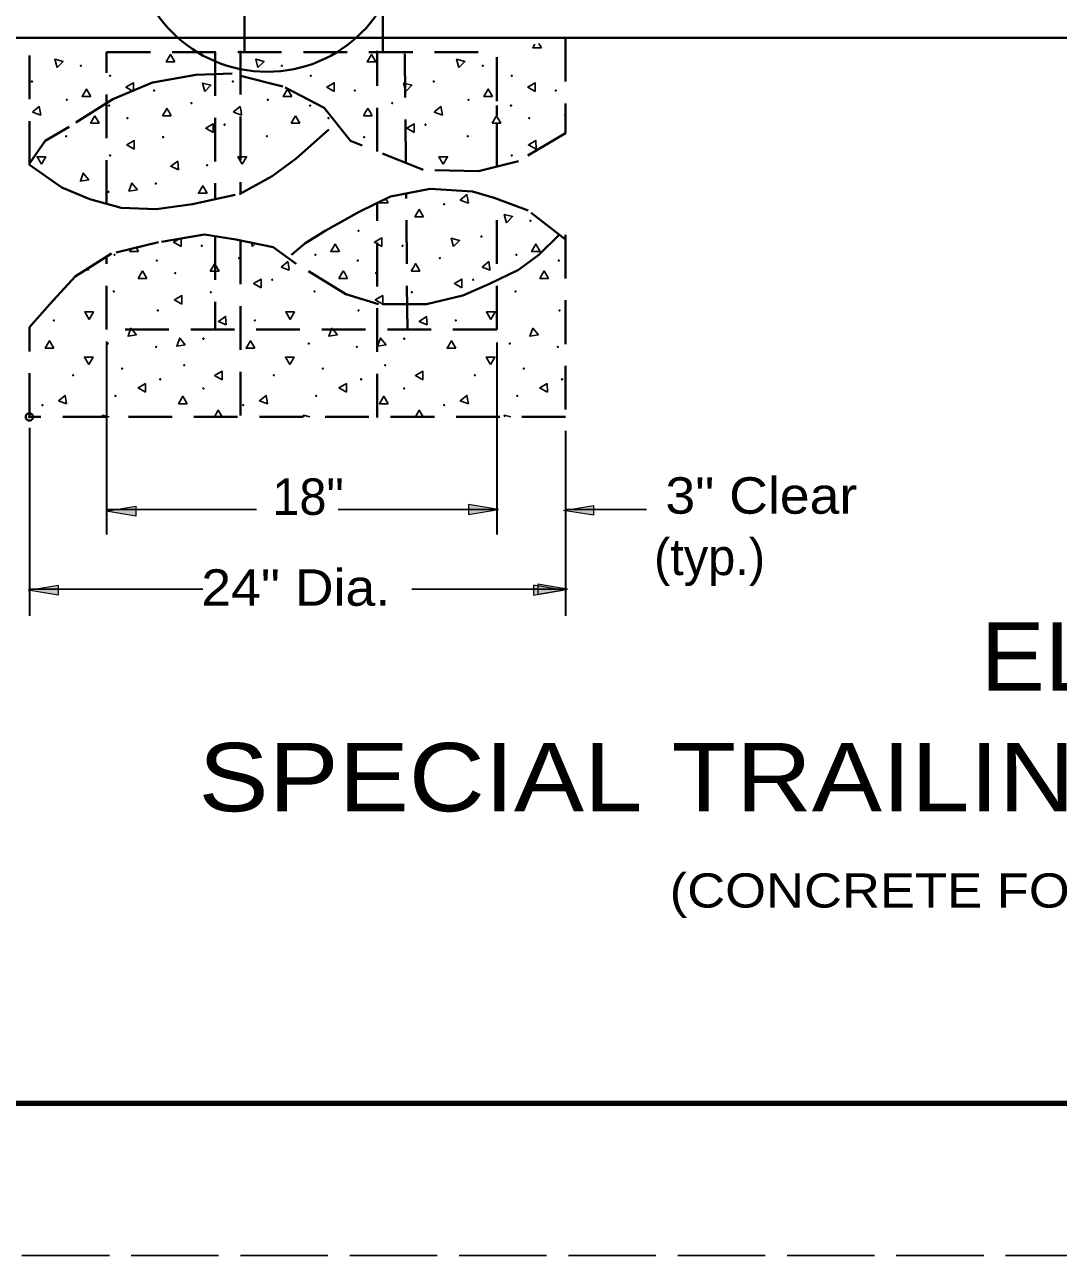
# Model space of a CAD drawing. Extents: x -4892 to -4420, y 4581 to 4875.
# Drawn here: x -4829 to -4783.6, y 4581.3 to 4635.4 of the extents above; entities that cross this region are included whole.
import ezdxf

# ---------------------------------------------------------------- set-up
doc = ezdxf.new("R2010")
doc.units = 0
doc.header["$LTSCALE"] = 0.64
doc.header["$PDMODE"] = 32
doc.header["$PDSIZE"] = 0.32
doc.linetypes.add('LONG_DASHED', pattern=[7.5, 6, -1.5])
doc.linetypes.add('MEDIUM_DASHED', pattern=[4.5, 3, -1.5])
for name, color, linetype, lineweight in [('1', 7, 'Continuous', 13), ('2', 7, 'Continuous', 40), ('4', 7, 'Continuous', 35), ('5', 7, 'MEDIUM_DASHED', 40)]:
    doc.layers.add(name, color=color, linetype=linetype, lineweight=lineweight)

msp = doc.modelspace()

# ---------------------------------------------------------------- hatches: boundary and pattern name
at = {"layer": '1'}
for points in [[(-4809.4633, 4614.2718), (-4809.4633, 4613.8348), (-4808.1533, 4614.0538), (-4808.1533, 4614.0538)], [(-4803.9812, 4614.234), (-4803.9812, 4613.797), (-4805.2911, 4614.0161), (-4805.2911, 4614.0161)], [(-4824.0683, 4614.1962), (-4824.0683, 4613.7592), (-4825.3782, 4613.9783), (-4825.3782, 4613.9783)], [(-4827.4922, 4610.7323), (-4827.4922, 4610.2953), (-4828.8021, 4610.5143), (-4828.8021, 4610.5143)], [(-4806.6166, 4610.7323), (-4806.6166, 4610.2953), (-4805.3067, 4610.5143), (-4805.3067, 4610.5143)], [(-4806.4231, 4610.7702), (-4806.4231, 4610.3331), (-4805.1132, 4610.5522), (-4805.1132, 4610.5522)]]:
    msp.add_hatch(color=256, dxfattribs=at).paths.add_polyline_path(points)

# ---------------------------------------------------------------- linework, layer by layer
at = {"layer": '1', "lineweight": 40}
for p, q in [((-4819.3012, 4634.1422), (-4819.3201, 4649.7312)), ((-4813.2697, 4649.7312), (-4813.2207, 4634.1422)), ((-4847.695, 4634.7738), (-4794.7282, 4634.7738)), ((-4749.0895, 4634.7738), (-4794.7282, 4634.7738))]:
    msp.add_line(p, q, dxfattribs=at)
at = {"layer": '1', "lineweight": 25}
for p, q in [((-4806.3786, 4634.5291), (-4806.2652, 4634.3323)), ((-4828.6108, 4631.51), (-4828.5886, 4631.5289)), ((-4828.2527, 4631.3788), (-4828.6108, 4631.51)), ((-4828.2794, 4631.5289), (-4828.2527, 4631.3788)), ((-4822.8973, 4631.3399), (-4822.7884, 4631.5289)), ((-4822.6249, 4631.5289), (-4822.5159, 4631.3399)), ((-4819.7882, 4631.51), (-4819.7648, 4631.5289)), ((-4819.4312, 4631.3788), (-4819.7882, 4631.51)), ((-4819.4558, 4631.5289), (-4819.4312, 4631.3788)), ((-4814.0747, 4631.3399), (-4813.9669, 4631.5289)), ((-4813.8034, 4631.5289), (-4813.6944, 4631.3399)), ((-4810.9656, 4631.51), (-4810.9433, 4631.5289)), ((-4810.6064, 4631.3788), (-4810.9656, 4631.51)), ((-4810.6343, 4631.5289), (-4810.6064, 4631.3788)), ((-4826.071, 4631.0185), (-4825.882, 4631.3455)), ((-4825.8197, 4631.0185), (-4826.071, 4631.0185)), ((-4825.882, 4631.3455), (-4825.8197, 4631.2409)), ((-4825.8197, 4631.2409), (-4825.6918, 4631.0185)), ((-4825.6918, 4631.0185), (-4825.8197, 4631.0185)), ((-4822.5159, 4631.3399), (-4822.8973, 4631.3399)), ((-4817.2495, 4631.0185), (-4817.0605, 4631.3455)), ((-4816.9982, 4631.0185), (-4817.2495, 4631.0185)), ((-4817.0605, 4631.3455), (-4816.9982, 4631.2409)), ((-4816.9982, 4631.2409), (-4816.8692, 4631.0185)), ((-4816.8692, 4631.0185), (-4816.9982, 4631.0185)), ((-4813.6944, 4631.3399), (-4814.0747, 4631.3399)), ((-4808.4258, 4631.0185), (-4808.2368, 4631.3455)), ((-4808.1756, 4631.0185), (-4808.4258, 4631.0185)), ((-4808.2368, 4631.3455), (-4808.1756, 4631.2409)), ((-4808.1756, 4631.2409), (-4808.0455, 4631.0185)), ((-4808.0455, 4631.0185), (-4808.1756, 4631.0185)), ((-4805.2522, 4631.3399), (-4805.2032, 4631.4255)), ((-4805.2032, 4631.3399), (-4805.2522, 4631.3399)), ((-4813.0984, 4627.7003), (-4812.9927, 4627.5202)), ((-4824.0583, 4625.5586), (-4823.956, 4625.3829)), ((-4822.0878, 4625.9601), (-4822.0856, 4625.6053)), ((-4818.9487, 4625.6042), (-4818.992, 4625.7688)), ((-4818.8197, 4625.7343), (-4818.9487, 4625.6042)), ((-4826.1577, 4624.5667), (-4826.2478, 4624.6001)), ((-4826.1711, 4624.649), (-4826.1577, 4624.5667)), ((-4823.976, 4624.2064), (-4823.787, 4624.5345)), ((-4823.787, 4624.5345), (-4823.7258, 4624.4288)), ((-4820.8035, 4624.5278), (-4820.6934, 4624.7158)), ((-4820.4221, 4624.5278), (-4820.8035, 4624.5278)), ((-4820.531, 4624.7158), (-4820.4221, 4624.5278)), ((-4817.6921, 4624.699), (-4817.671, 4624.7158)), ((-4817.3352, 4624.5667), (-4817.6921, 4624.699)), ((-4817.3607, 4624.7158), (-4817.3352, 4624.5667)), ((-4815.1534, 4624.2064), (-4814.9643, 4624.5345)), ((-4814.9643, 4624.5345), (-4814.9032, 4624.4288)), ((-4811.9797, 4624.5278), (-4811.8708, 4624.7158)), ((-4811.5994, 4624.5278), (-4811.9797, 4624.5278)), ((-4811.7073, 4624.7158), (-4811.5994, 4624.5278)), ((-4808.8706, 4624.699), (-4808.8483, 4624.7158)), ((-4808.5125, 4624.5667), (-4808.8706, 4624.699)), ((-4808.5392, 4624.7158), (-4808.5125, 4624.5667)), ((-4806.3319, 4624.2064), (-4806.1417, 4624.5345)), ((-4806.1417, 4624.5345), (-4806.0806, 4624.4288)), ((-4823.7258, 4624.2064), (-4823.976, 4624.2064)), ((-4823.7258, 4624.4288), (-4823.5957, 4624.2064)), ((-4823.5957, 4624.2064), (-4823.7258, 4624.2064)), ((-4814.9032, 4624.2064), (-4815.1534, 4624.2064)), ((-4814.9032, 4624.4288), (-4814.7731, 4624.2064)), ((-4814.7731, 4624.2064), (-4814.9032, 4624.2064)), ((-4806.0806, 4624.2064), (-4806.3319, 4624.2064)), ((-4806.0806, 4624.4288), (-4805.9505, 4624.2064)), ((-4805.9505, 4624.2064), (-4806.0806, 4624.2064)), ((-4823.7258, 4619.5416), (-4823.6491, 4619.5861)), ((-4823.7258, 4619.5416), (-4823.6491, 4619.5861)), ((-4823.6468, 4619.2058), (-4823.7258, 4619.2503)), ((-4823.6468, 4619.2058), (-4823.7258, 4619.2503)), ((-4823.6491, 4619.5861), (-4823.6468, 4619.2058)), ((-4823.6491, 4619.5861), (-4823.6468, 4619.2058)), ((-4814.9032, 4619.5416), (-4814.8276, 4619.5861)), ((-4814.9032, 4619.5416), (-4814.8276, 4619.5861)), ((-4814.8253, 4619.2058), (-4814.9032, 4619.2503)), ((-4814.8253, 4619.2058), (-4814.9032, 4619.2503)), ((-4814.8276, 4619.5861), (-4814.8253, 4619.2058)), ((-4814.8276, 4619.5861), (-4814.8253, 4619.2058)), ((-4806.0806, 4619.5416), (-4806.0038, 4619.5861)), ((-4806.0806, 4619.5416), (-4806.0038, 4619.5861)), ((-4806.0017, 4619.2058), (-4806.0806, 4619.2503)), ((-4806.0017, 4619.2058), (-4806.0806, 4619.2503)), ((-4806.0038, 4619.5861), (-4806.0017, 4619.2058)), ((-4806.0038, 4619.5861), (-4806.0017, 4619.2058)), ((-4818.7685, 4614.0527), (-4825.356, 4614.0527)), ((-4808.2257, 4614.0527), (-4815.1867, 4614.0527)), ((-4801.6448, 4614.0527), (-4805.2032, 4614.0527)), ((-4821.1271, 4610.5555), (-4828.7509, 4610.5555)), ((-4805.2032, 4610.5555), (-4811.9552, 4610.5555))]:
    msp.add_line(p, q, dxfattribs=at)
at = {"layer": '1', "lineweight": 35}
for p, q in [((-4825.356, 4621.4364), (-4825.356, 4612.9597)), ((-4808.2257, 4621.3931), (-4808.2257, 4612.9597)), ((-4828.7509, 4617.6356), (-4828.7509, 4609.3757)), ((-4805.2032, 4617.5032), (-4805.2032, 4609.3757))]:
    msp.add_line(p, q, dxfattribs=at)
at = {"layer": '1', "linetype": 'LONG_DASHED', "lineweight": 25}
msp.add_line((-4422.0369, 4581.2899), (-4891.7458, 4581.2899), dxfattribs=at)
at = {"layer": '1', "lineweight": 158}
msp.add_lwpolyline([(-4423.1489, 4868.1859), (-4423.1489, 4587.9619), (-4856.8289, 4587.9619)], dxfattribs=at)
at = {"layer": '1', "lineweight": 25}
for points in [[(-4806.2652, 4634.3323), (-4806.6466, 4634.3323), (-4806.5543, 4634.4924)], [(-4828.5886, 4631.5289), (-4828.3195, 4631.7547), (-4828.2794, 4631.5289)], [(-4828.5886, 4631.5289), (-4828.3195, 4631.7547), (-4828.2794, 4631.5289)], [(-4822.7884, 4631.5289), (-4822.7083, 4631.6691), (-4822.6249, 4631.5289)], [(-4819.7648, 4631.5289), (-4819.498, 4631.7547), (-4819.4558, 4631.5289)], [(-4819.7648, 4631.5289), (-4819.498, 4631.7547), (-4819.4558, 4631.5289)], [(-4813.9669, 4631.5289), (-4813.8846, 4631.6691), (-4813.8034, 4631.5289)], [(-4810.9433, 4631.5289), (-4810.6754, 4631.7547), (-4810.6343, 4631.5289)], [(-4810.9433, 4631.5289), (-4810.6754, 4631.7547), (-4810.6343, 4631.5289)], [(-4812.9927, 4627.5202), (-4813.3742, 4627.5202), (-4813.3364, 4627.5869)], [(-4822.0856, 4625.6053), (-4822.4147, 4625.7955), (-4822.1467, 4625.9512)], [(-4823.956, 4625.3829), (-4824.3374, 4625.3829), (-4824.2652, 4625.5086)], [(-4820.6934, 4624.7158), (-4820.6122, 4624.8547), (-4820.531, 4624.7158)], [(-4817.671, 4624.7158), (-4817.403, 4624.9426), (-4817.3607, 4624.7158)], [(-4817.671, 4624.7158), (-4817.403, 4624.9426), (-4817.3607, 4624.7158)], [(-4811.8708, 4624.7158), (-4811.7896, 4624.8547), (-4811.7073, 4624.7158)], [(-4808.8483, 4624.7158), (-4808.5792, 4624.9426), (-4808.5392, 4624.7158)], [(-4808.8483, 4624.7158), (-4808.5792, 4624.9426), (-4808.5392, 4624.7158)], [(-4823.7258, 4619.2503), (-4823.9783, 4619.397), (-4823.7258, 4619.5416)], [(-4814.9032, 4619.2503), (-4815.1568, 4619.397), (-4814.9032, 4619.5416)], [(-4806.0806, 4619.2503), (-4806.333, 4619.397), (-4806.0806, 4619.5416)], [(-4825.5183, 4618.1193), (-4825.5372, 4618.1949), (-4825.2526, 4618.1193)], [(-4820.6211, 4618.1193), (-4820.4532, 4618.4096), (-4820.2852, 4618.1193)], [(-4816.6947, 4618.1193), (-4816.7147, 4618.1949), (-4816.43, 4618.1193)], [(-4811.7985, 4618.1193), (-4811.6306, 4618.4096), (-4811.4616, 4618.1193)], [(-4807.8732, 4618.1193), (-4807.8932, 4618.1949), (-4807.6073, 4618.1193)]]:
    msp.add_lwpolyline(points, dxfattribs=at)
for points in [[(-4827.5355, 4633.4627), (-4827.6322, 4633.8308), (-4827.2664, 4633.7318)], [(-4822.3569, 4633.7152), (-4822.7383, 4633.7152), (-4822.5482, 4634.0442)], [(-4818.7129, 4633.4627), (-4818.8107, 4633.8308), (-4818.4427, 4633.7318)], [(-4813.5343, 4633.7152), (-4813.9168, 4633.7152), (-4813.7267, 4634.0442)], [(-4809.8903, 4633.4627), (-4809.9871, 4633.8308), (-4809.6212, 4633.7318)], [(-4824.1806, 4632.4174), (-4824.5098, 4632.6076), (-4824.1839, 4632.7967)], [(-4821.0437, 4632.4163), (-4821.1427, 4632.7844), (-4820.7746, 4632.6854)], [(-4815.3591, 4632.4174), (-4815.6883, 4632.6076), (-4815.3602, 4632.7967)], [(-4812.2211, 4632.4163), (-4812.3189, 4632.7844), (-4811.9531, 4632.6854)], [(-4806.5365, 4632.4174), (-4806.8657, 4632.6076), (-4806.5387, 4632.7967)], [(-4826.0521, 4632.195), (-4826.4324, 4632.195), (-4826.2423, 4632.5231)], [(-4817.2295, 4632.195), (-4817.6109, 4632.195), (-4817.4197, 4632.5231)], [(-4808.4069, 4632.195), (-4808.7872, 4632.195), (-4808.5971, 4632.5231)], [(-4820.6712, 4630.6071), (-4821.0014, 4630.7972), (-4820.6722, 4630.9885)], [(-4811.8474, 4630.6071), (-4812.1766, 4630.7972), (-4811.8485, 4630.9885)], [(-4824.145, 4629.8787), (-4824.4764, 4630.07), (-4824.1472, 4630.259)], [(-4806.4998, 4629.8787), (-4806.8312, 4630.07), (-4806.5032, 4630.259)], [(-4828.2194, 4629.2182), (-4828.4107, 4629.5473), (-4828.0303, 4629.5473)], [(-4822.1968, 4628.9713), (-4822.5437, 4629.1303), (-4822.2312, 4629.3483)], [(-4819.3979, 4629.2182), (-4819.5881, 4629.5473), (-4819.2088, 4629.5473)], [(-4810.5742, 4629.2182), (-4810.7654, 4629.5473), (-4810.3852, 4629.5473)], [(-4826.1377, 4628.5377), (-4826.5113, 4628.4721), (-4826.3824, 4628.8301)], [(-4823.9993, 4628.1007), (-4824.3753, 4628.0362), (-4824.244, 4628.392)], [(-4820.9458, 4627.9483), (-4821.3261, 4627.9483), (-4821.1371, 4628.2774)], [(-4809.4677, 4627.5124), (-4809.8247, 4627.6425), (-4809.5345, 4627.886)], [(-4811.4393, 4626.903), (-4811.8207, 4626.903), (-4811.6306, 4627.2333)], [(-4807.7953, 4626.6506), (-4807.8932, 4627.0176), (-4807.5262, 4626.9186)], [(-4815.1345, 4625.3829), (-4815.5148, 4625.3829), (-4815.3247, 4625.711)], [(-4813.2641, 4625.6053), (-4813.5932, 4625.7955), (-4813.2663, 4625.9857)], [(-4810.1261, 4625.6042), (-4810.225, 4625.9712), (-4809.8569, 4625.8744)], [(-4806.3119, 4625.3829), (-4806.6922, 4625.3829), (-4806.502, 4625.711)], [(-4818.575, 4623.795), (-4818.9042, 4623.9852), (-4818.5762, 4624.1753)], [(-4809.7535, 4623.795), (-4810.0827, 4623.9852), (-4809.7535, 4624.1753)], [(-4822.05, 4623.0667), (-4822.3814, 4623.2579), (-4822.0533, 4623.448)], [(-4813.2274, 4623.0667), (-4813.5588, 4623.2579), (-4813.2307, 4623.448)], [(-4826.1255, 4622.4038), (-4826.3157, 4622.7352), (-4825.9365, 4622.7352)], [(-4820.1029, 4622.1592), (-4820.4477, 4622.3183), (-4820.1362, 4622.5362)], [(-4817.3017, 4622.4038), (-4817.4931, 4622.7352), (-4817.1128, 4622.7352)], [(-4811.2803, 4622.1592), (-4811.6262, 4622.3183), (-4811.3147, 4622.5362)], [(-4808.4792, 4622.4038), (-4808.6716, 4622.7352), (-4808.2913, 4622.7352)], [(-4824.0427, 4621.7267), (-4824.4163, 4621.6611), (-4824.2873, 4622.018)], [(-4815.219, 4621.7267), (-4815.5927, 4621.6611), (-4815.4658, 4622.018)], [(-4806.3975, 4621.7267), (-4806.7712, 4621.6611), (-4806.6422, 4622.018)], [(-4827.6734, 4621.1362), (-4828.0538, 4621.1362), (-4827.8647, 4621.4653)], [(-4821.9043, 4621.2897), (-4822.2802, 4621.2218), (-4822.149, 4621.5799)], [(-4818.8508, 4621.1362), (-4819.2323, 4621.1362), (-4819.0421, 4621.4653)], [(-4813.0818, 4621.2897), (-4813.4565, 4621.2218), (-4813.3264, 4621.5799)], [(-4810.0282, 4621.1362), (-4810.4085, 4621.1362), (-4810.2183, 4621.4653)], [(-4826.14, 4620.4167), (-4826.3313, 4620.7481), (-4825.9498, 4620.7481)], [(-4817.3185, 4620.4167), (-4817.5086, 4620.7481), (-4817.1283, 4620.7481)], [(-4808.4958, 4620.4167), (-4808.6849, 4620.7481), (-4808.3046, 4620.7481)], [(-4820.2886, 4619.7473), (-4820.6177, 4619.9363), (-4820.2897, 4620.1265)], [(-4811.4649, 4619.7473), (-4811.7952, 4619.9363), (-4811.4671, 4620.1265)], [(-4827.113, 4618.6898), (-4827.4688, 4618.8199), (-4827.1797, 4619.0634)], [(-4821.8165, 4618.6987), (-4822.1957, 4618.6987), (-4822.0067, 4619.0267)], [(-4818.2903, 4618.6898), (-4818.6473, 4618.8199), (-4818.3571, 4619.0634)], [(-4812.9927, 4618.6987), (-4813.3742, 4618.6987), (-4813.1852, 4619.0267)], [(-4809.4677, 4618.6898), (-4809.8247, 4618.8199), (-4809.5345, 4619.0634)]]:
    msp.add_lwpolyline(points, close=True, dxfattribs=at)
at = {"layer": '1'}
for points in [[(-4809.4633, 4614.2718), (-4809.4633, 4613.8348), (-4808.1533, 4614.0538), (-4808.1533, 4614.0538)], [(-4803.9812, 4614.234), (-4803.9812, 4613.797), (-4805.2911, 4614.0161), (-4805.2911, 4614.0161)], [(-4824.0683, 4614.1962), (-4824.0683, 4613.7592), (-4825.3782, 4613.9783), (-4825.3782, 4613.9783)], [(-4827.4922, 4610.7323), (-4827.4922, 4610.2953), (-4828.8021, 4610.5143), (-4828.8021, 4610.5143)], [(-4806.6166, 4610.7323), (-4806.6166, 4610.2953), (-4805.3067, 4610.5143), (-4805.3067, 4610.5143)], [(-4806.4231, 4610.7702), (-4806.4231, 4610.3331), (-4805.1132, 4610.5522), (-4805.1132, 4610.5522)]]:
    msp.add_lwpolyline(points, close=True, dxfattribs=at)
at = {"layer": '1', "lineweight": 40}
msp.add_circle((-4818.3122, 4639.1513), 5.8724, dxfattribs=at)
at = {"layer": '1', "lineweight": 25}
for centre in [(-4826.4842, 4633.5466), (-4825.2079, 4633.1091), (-4817.6616, 4633.5466), (-4816.3853, 4633.1091), (-4808.839, 4633.5466), (-4807.5627, 4633.1091), (-4828.6347, 4632.8533), (-4819.8121, 4632.8533), (-4810.9895, 4632.8533), (-4827.104, 4632.0519), (-4823.2757, 4632.4526), (-4818.2814, 4632.0519), (-4814.4531, 4632.4526), (-4809.4588, 4632.0519), (-4805.6305, 4632.4526), (-4825.2439, 4631.7968), (-4821.6355, 4631.9056), (-4816.4213, 4631.7968), (-4812.8129, 4631.9056), (-4807.5987, 4631.7968), (-4824.4418, 4631.249), (-4820.1768, 4630.9572), (-4815.6192, 4631.249), (-4811.3542, 4630.9572), (-4806.7966, 4631.249), (-4827.1401, 4630.4469), (-4822.8743, 4630.4109), (-4818.3174, 4630.4469), (-4814.0517, 4630.4109), (-4809.4948, 4630.4469), (-4825.2079, 4629.6088), (-4807.5627, 4629.6088), (-4820.9422, 4629.1713), (-4823.203, 4628.3692), (-4825.2807, 4628.0045), (-4810.5354, 4627.4632), (-4806.7439, 4626.7346), (-4814.2902, 4626.2971), (-4821.1806, 4625.6405), (-4812.358, 4625.6405), (-4808.8944, 4626.0412), (-4825.0089, 4625.2399), (-4819.5404, 4625.0935), (-4816.1863, 4625.2399), (-4810.7177, 4625.0935), (-4807.3637, 4625.2399), (-4823.1488, 4624.9847), (-4814.3262, 4624.9847), (-4805.5036, 4624.9847), (-4822.3467, 4624.437), (-4818.0817, 4624.1451), (-4813.5241, 4624.437), (-4809.2591, 4624.1451), (-4825.0449, 4623.6349), (-4820.7792, 4623.5988), (-4816.2223, 4623.6349), (-4811.9566, 4623.5988), (-4807.3997, 4623.6349), (-4827.6696, 4622.3593), (-4823.1128, 4622.7967), (-4818.847, 4622.3593), (-4814.2902, 4622.7967), (-4810.0244, 4622.3593), (-4805.4676, 4622.7967), (-4825.3008, 4621.3381), (-4821.1078, 4621.5572), (-4816.4782, 4621.3381), (-4812.2852, 4621.5572), (-4807.6556, 4621.3381), (-4823.1856, 4621.1925), (-4814.363, 4621.1925), (-4805.5403, 4621.1925), (-4824.681, 4620.2448), (-4821.946, 4620.3904), (-4815.8584, 4620.2448), (-4813.1234, 4620.3904), (-4807.0358, 4620.2448), (-4826.8315, 4619.9529), (-4823.0032, 4619.7706), (-4818.0089, 4619.9529), (-4814.1806, 4619.7706), (-4809.1863, 4619.9529), (-4805.358, 4619.7706), (-4821.1078, 4619.3699), (-4812.2852, 4619.3699), (-4828.1806, 4618.6405), (-4824.9721, 4619.042), (-4819.358, 4618.6405), (-4816.1495, 4619.042), (-4810.5354, 4618.6405), (-4807.3269, 4619.042)]:
    msp.add_circle(centre, 0.0211, dxfattribs=at)
at = {"layer": '2', "linetype": 'MEDIUM_DASHED'}
for p, q in [((-4828.7509, 4629.1915), (-4828.7509, 4634.7738)), ((-4805.2032, 4634.7738), (-4805.2032, 4630.5815)), ((-4825.356, 4634.1422), (-4808.2257, 4634.1422)), ((-4825.356, 4627.479), (-4825.356, 4634.1422)), ((-4820.5833, 4634.1422), (-4820.5833, 4627.6837)), ((-4819.4713, 4634.1988), (-4819.4713, 4627.9105)), ((-4813.4765, 4629.7787), (-4813.4765, 4634.1988)), ((-4812.2144, 4629.2705), (-4812.2567, 4634.1422)), ((-4808.2257, 4629.1159), (-4808.2257, 4634.1422)), ((-4821.4328, 4633.1413), (-4823.3411, 4632.8077)), ((-4819.8405, 4633.1981), (-4821.4328, 4633.1413)), ((-4817.6142, 4632.6409), (-4819.8405, 4633.1981)), ((-4823.3411, 4632.8077), (-4825.0913, 4632.0827)), ((-4815.8095, 4631.6947), (-4817.6142, 4632.6409)), ((-4825.0913, 4632.0827), (-4827.0007, 4630.8607)), ((-4814.643, 4630.249), (-4815.8095, 4631.6947)), ((-4817.0304, 4629.4684), (-4815.2812, 4631.0397)), ((-4827.0007, 4630.8607), (-4828.0604, 4630.249)), ((-4805.2032, 4630.5815), (-4807.2716, 4629.3583)), ((-4828.0604, 4630.249), (-4828.7509, 4629.2482)), ((-4811.4616, 4628.9691), (-4814.643, 4630.249)), ((-4818.0902, 4628.69), (-4817.0304, 4629.4684)), ((-4807.2716, 4629.3583), (-4809.0218, 4628.9113)), ((-4828.7509, 4629.1915), (-4827.3187, 4628.1907)), ((-4809.0218, 4628.9113), (-4811.4616, 4628.9691)), ((-4819.5224, 4627.9105), (-4818.0902, 4628.69)), ((-4827.3187, 4628.1907), (-4826.0988, 4627.6892)), ((-4821.5907, 4627.4668), (-4819.5224, 4627.9105)), ((-4812.8927, 4627.8004), (-4814.2727, 4627.1332)), ((-4811.1424, 4628.134), (-4812.8927, 4627.8004)), ((-4812.151, 4621.9591), (-4812.2032, 4627.9317)), ((-4809.2876, 4628.0228), (-4811.1424, 4628.134)), ((-4808.3335, 4627.7448), (-4809.2876, 4628.0228)), ((-4806.8467, 4627.1888), (-4808.3335, 4627.7448)), ((-4808.2257, 4621.9591), (-4808.2257, 4627.7448)), ((-4826.0988, 4627.6892), (-4824.7199, 4627.2989)), ((-4824.7199, 4627.2989), (-4823.1832, 4627.2444)), ((-4823.1832, 4627.2444), (-4821.5907, 4627.4668)), ((-4813.4765, 4618.0948), (-4813.4765, 4627.518)), ((-4805.2032, 4625.9089), (-4806.8467, 4627.1888)), ((-4814.2727, 4627.1332), (-4815.7572, 4626.297)), ((-4821.0603, 4626.1313), (-4823.0752, 4625.7966)), ((-4819.6826, 4625.9089), (-4821.0603, 4626.1313)), ((-4815.7572, 4626.297), (-4816.6591, 4625.7398)), ((-4805.4767, 4626.1213), (-4806.3719, 4625.2406)), ((-4805.2032, 4626.1213), (-4805.2032, 4618.1549)), ((-4823.0752, 4625.7966), (-4825.1436, 4625.2962)), ((-4820.5833, 4626.0557), (-4820.5833, 4621.9591)), ((-4818.0379, 4625.5753), (-4819.6826, 4625.9089)), ((-4819.4713, 4625.8655), (-4819.4713, 4618.1193)), ((-4817.0304, 4624.8502), (-4818.0379, 4625.5753)), ((-4816.6591, 4625.7398), (-4817.2418, 4625.2406)), ((-4825.1436, 4625.2962), (-4826.7349, 4624.2942)), ((-4825.356, 4621.9591), (-4825.356, 4625.1638)), ((-4806.3719, 4625.2406), (-4807.2716, 4624.5734)), ((-4814.8554, 4623.5158), (-4817.0304, 4624.8502)), ((-4807.2716, 4624.5734), (-4808.5437, 4623.9617)), ((-4826.7349, 4624.2942), (-4827.8491, 4623.0711)), ((-4808.5437, 4623.9617), (-4809.7113, 4623.4603)), ((-4813.4232, 4623.0711), (-4814.8554, 4623.5158)), ((-4809.7113, 4623.4603), (-4811.3037, 4623.0711)), ((-4827.8491, 4623.0711), (-4828.7509, 4622.0692)), ((-4811.3037, 4623.0711), (-4813.4232, 4623.0711)), ((-4828.7509, 4618.1193), (-4828.7509, 4622.0692)), ((-4808.2257, 4621.9591), (-4825.356, 4621.9591)), ((-4805.2032, 4618.1193), (-4828.7509, 4618.1193))]:
    msp.add_line(p, q, dxfattribs=at)
at = {"layer": '2', "linetype": 'MEDIUM_DASHED', "lineweight": 13}
msp.add_line((-4805.2032, 4618.1193), (-4828.7509, 4618.1193), dxfattribs=at)
at = {"layer": '4', "lineweight": 40}
msp.add_line((-4808.2257, 4631.3622), (-4808.2257, 4631.8058), dxfattribs=at)
at = {"layer": '5'}
msp.add_point((-4828.7509, 4618.1193), dxfattribs=at)

# ---------------------------------------------------------------- texts
at = {"layer": '1'}
for s, p in [('18"', (-4818.0835, 4613.817)), ('(typ.)', (-4801.3167, 4611.1716))]:
    msp.add_text(s, height=1.601, dxfattribs=at).set_placement(p)
at = {"layer": '1', "width": 1.1}
for s, p in [('3" Clear', (-4800.8175, 4613.8682)), ('24" Dia.', (-4821.2016, 4609.8249))]:
    msp.add_text(s, height=1.601, dxfattribs=at).set_placement(p)
at = {"layer": '2'}
for s, height, width, p in [('ELEVATION', 3.002, 1.05, (-4786.9664, 4606.0975)), ('SPECIAL TRAILING END TERMINAL(STET)', 3.002, 1.15, (-4821.3239, 4600.7966)), ('(CONCRETE FOOTER END FOUNDATION )', 1.501, 1.15, (-4800.6284, 4596.5677))]:
    msp.add_text(s, height=height, dxfattribs=dict(at, width=width)).set_placement(p)

doc.saveas('drawing.dxf')
